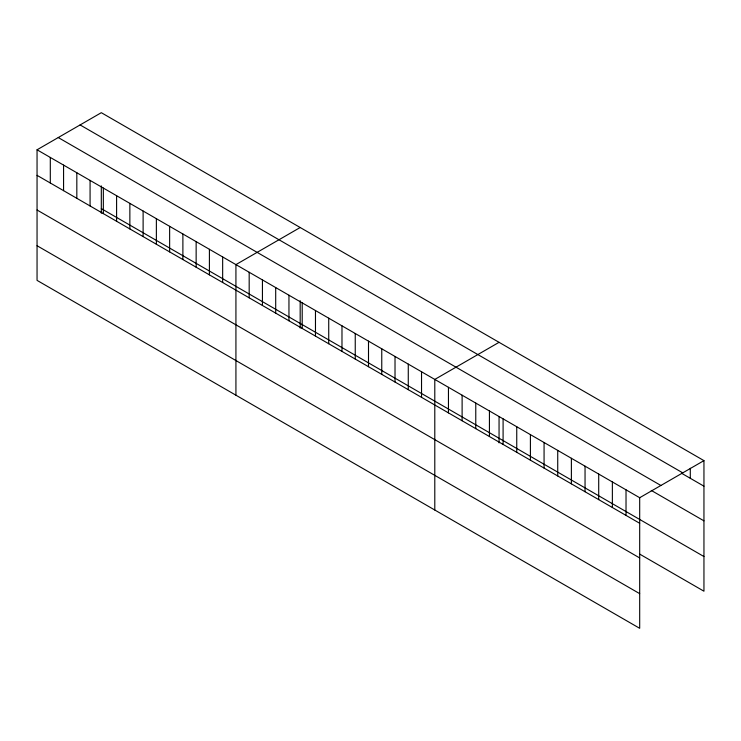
<?xml version="1.0" encoding="UTF-8"?>
<svg xmlns="http://www.w3.org/2000/svg" width="741" height="741" viewBox="0 0 741 741"><rect width="100%" height="100%" fill="white"/><g stroke="black" fill="none" stroke-linecap="round" stroke-linejoin="round"><path stroke-width="1.11" d="M37.05 149.793L639.687 497.72L639.687 628.312L37.05 280.376L37.05 149.793L101.313 112.688L703.95 460.624L703.95 591.207L639.557 554.027M300.179 227.506L235.925 264.611L235.925 395.194M499.054 342.323L434.791 379.429L434.791 510.012M639.687 497.72L703.95 460.624M80.102 124.933L682.748 472.86M681.507 473.221L703.95 486.179M58.252 137.548L660.898 485.475M651.265 490.422L703.95 520.84M101.313 208.619L703.95 556.547M37.05 175.348L639.687 523.285M37.05 210.009L639.687 557.945M37.05 245.725L639.687 593.652M690.288 468.293L690.288 478.297M626.025 489.838L626.025 515.393M612.372 481.946L612.372 507.511M598.709 474.064L598.709 499.619M585.047 466.172L585.047 491.737M571.385 458.29L571.385 483.845M557.732 450.398L557.732 475.963M544.07 442.516L544.07 468.08M530.408 434.634L530.408 460.189M516.746 426.742L516.746 452.306M503.093 418.86L503.093 444.415M499.054 416.609L499.054 442.877M489.43 410.968L489.43 436.532M475.768 403.085L475.768 428.641M462.115 395.194L462.115 420.758M448.453 387.311L448.453 412.876M421.536 371.769L421.536 397.333M408.272 364.118L408.272 389.673M395.018 356.458L395.018 382.023M381.763 348.807L381.763 374.372M368.499 341.156L368.499 366.712M355.245 333.496L355.245 359.061M341.981 325.845L341.981 351.401M328.726 318.185L328.726 343.75M315.471 310.535L315.471 336.099M302.208 302.884L302.208 328.439M300.179 300.707L300.179 328.059M288.953 295.224L288.953 320.788M275.698 287.573L275.698 313.128M262.434 279.913L262.434 305.477M249.18 272.262L249.18 297.826M222.661 256.951L222.661 282.516M209.407 249.3L209.407 274.855M196.143 241.649L196.143 267.205M182.888 233.989L182.888 259.554M169.633 226.338L169.633 251.894M156.37 218.678L156.37 244.243M143.115 211.028L143.115 236.583M129.86 203.377L129.86 228.932M116.596 195.717L116.596 221.281M103.342 188.066L103.342 213.621M101.313 185.898L101.313 213.241M90.078 180.406L90.078 205.97M76.823 172.755L76.823 198.31M63.569 165.104L63.569 190.659M50.305 157.444L50.305 183.008"/></g></svg>
